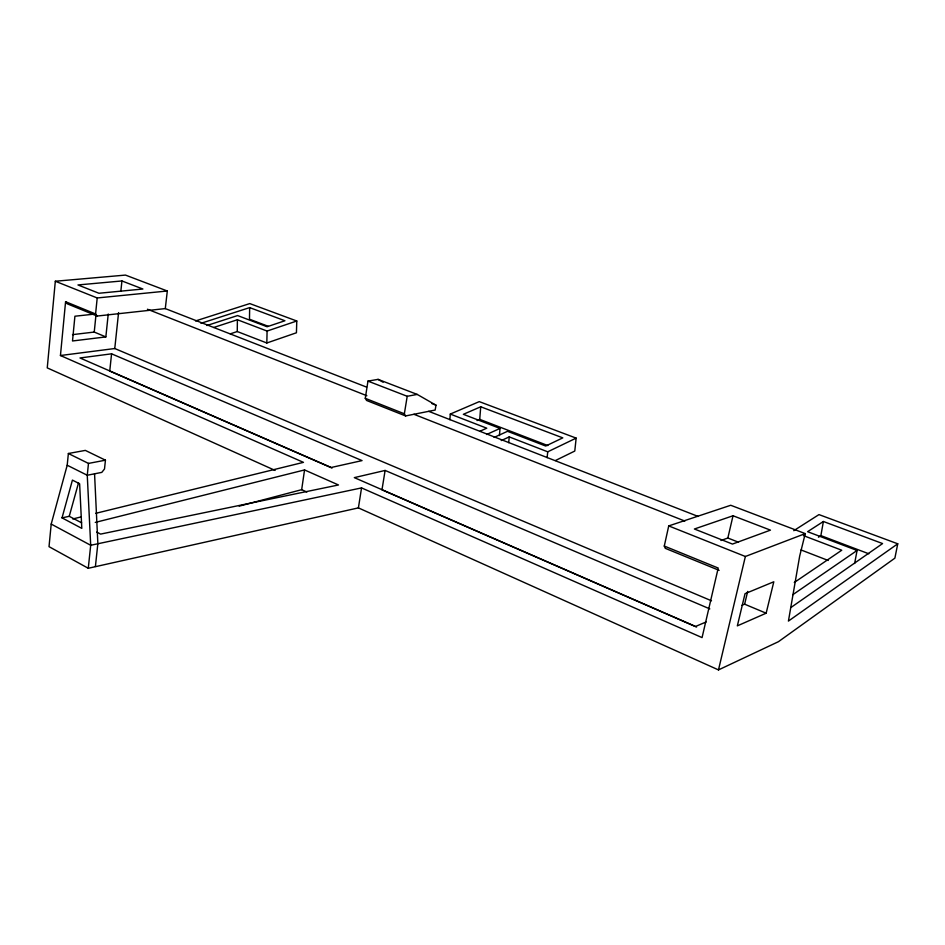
<?xml version="1.0" encoding="UTF-8"?>
<svg xmlns="http://www.w3.org/2000/svg" width="945" height="945" viewBox="0 0 945 945"><rect width="100%" height="100%" fill="white"/><g stroke="black" fill="none" stroke-linecap="round" stroke-linejoin="round"><path stroke-width="1.42" d="M195.509 320.957L249.775 303.581L296.777 321.005L296.435 332.77L266.833 342.988L237.254 331.53L237.396 319.741L213.747 327.478M200.966 323.308L249.657 307.609L249.48 319.209L268.404 326.368M266.833 342.988L267.081 331.057L296.777 321.005M449.891 419.71L450.281 414.064L479.269 401.625L576.155 438.114L574.784 451.048L555.447 460.522M477.071 420.549L479.729 419.367L480.721 406.787L562.783 437.866L545.702 446.028L507.512 431.31L494.14 437.417M499.421 435.574L500.023 428.428L463.357 414.312L480.721 406.787M508.717 442.662L509.225 436.897L547.722 451.816L576.155 438.114M366.565 387.107L165.292 308.59L167.312 291.001L125.472 275.089L55.318 281.244L47.25 367.888L275.137 470.433M95.658 513.348L303.451 462.353L60.445 355.521L65.583 301.715L95.587 313.964L97.17 316.043L165.292 308.59M67.201 465.235L87.259 475.252L101.8 472.382L104.505 468.98L105.438 460.18L85.333 450.399L68.371 453.505L67.201 465.235L51.207 524.073L49.022 546.659L88.275 568.276L358.403 507.89L718.483 669.91L778.444 641.69L894.88 558.152L897.75 543.8L818.972 514.6L793.753 530.688M547.143 457.652L547.722 451.816M95.587 313.964L97.205 297.959L55.318 281.244M108.238 314.035L105.852 336.916L94.24 332.061L95.977 314.992M68.371 453.505L88.476 463.416L87.259 475.252L90.696 545.277L88.275 568.276M111.569 353.82L362.041 460.605L331.128 467.503L79.994 357.966L111.569 353.82L109.75 371.042L332.073 468.035M711.49 600.784L114.77 348.528L118.574 312.582M120.865 291.025L121.929 280.96L77.962 284.953L98.942 293.257L142.884 289.016L121.929 280.96M95.41 566.492L97.855 543.576L94.559 473.811M239.179 506.154L301.668 489.675L304.55 469.937L338.487 484.974L100.595 534.102L96.744 532.059M365.278 398.329L367.959 381.107L378.059 379.37L417.229 394.419L435.988 405.169L435.161 410.047L405.618 415.942L366.589 400.467L365.278 398.329L404.354 413.792L405.618 415.942M358.403 507.89L361.545 487.904L702.064 637.603L718.212 568.051L664.288 546.045L668.729 525.916L730.733 505.268L805.246 533.606L799.683 556.05L788.425 621.078L897.75 543.8M709.801 608.887L385.111 470.445L381.981 489.805L696.583 627.055M404.354 413.792L407.212 396.286L417.229 394.419M818.453 537.209L820.874 535.614L823.39 521.498L882.595 543.564L791.036 607.434M854.623 563.48L857.08 550.462L807.597 531.692L823.39 521.498M720.952 540.505L727.851 538.012L733.025 515.757L770.435 530.133L732.47 544.072L694.398 528.999L733.025 515.757M718.483 669.91L745.369 556.487L805.246 533.606M741.979 605.308L744.625 604.186L747.672 591.416M766.147 613.199L773.813 581.766L745.026 593.696L737.348 625.862L766.147 613.199L744.625 604.186M62.027 517.872L72.422 480.107L79.628 483.757L81.802 528.373L62.027 517.872L69.245 516.301L81.613 522.821M69.245 516.301L78.529 482.848M792.737 594.748L857.08 550.462M794.284 582.486L841.759 550.226L803.498 535.626M501.263 440.559L509.225 436.897M486.64 434.487L500.023 428.428M480.095 431.168L486.746 428.191L450.281 414.064M706.128 621.964L695.532 626.464L354.316 477.627L385.111 470.445M230.308 333.845L237.254 331.53M206.92 325.517L237.597 315.559L267.092 326.746L284.917 320.757L249.657 307.609M95.268 522.408L304.55 469.937M72.73 518.97L81.329 516.868M361.545 487.904L90.696 545.277L51.207 524.073M88.476 463.416L105.438 460.18M60.445 355.521L114.77 348.528M105.852 336.916L72.505 340.98L74.915 316.221L93.827 314.177M72.493 334.636L94.24 332.061M97.205 297.959L167.312 291.001M820.874 535.614L868.821 553.782M237.396 319.741L267.081 331.057M479.729 419.367L547.84 445.567M431.971 403.621L435.988 405.169M367.959 381.107L407.212 396.286M801.017 549.943L828.21 560.48M428.699 411.335L698.166 516.454M147.444 309.239L366.849 395.719M413.945 414.288L684.853 521.061M727.851 538.012L738.47 542.206M668.729 525.916L745.369 556.487M97.17 316.043L67.189 303.782L65.583 301.715M719.133 570.343L665.292 548.336L664.288 546.045M301.668 489.675L306.853 492.038M378.059 379.37L383.138 382.252"/></g></svg>
